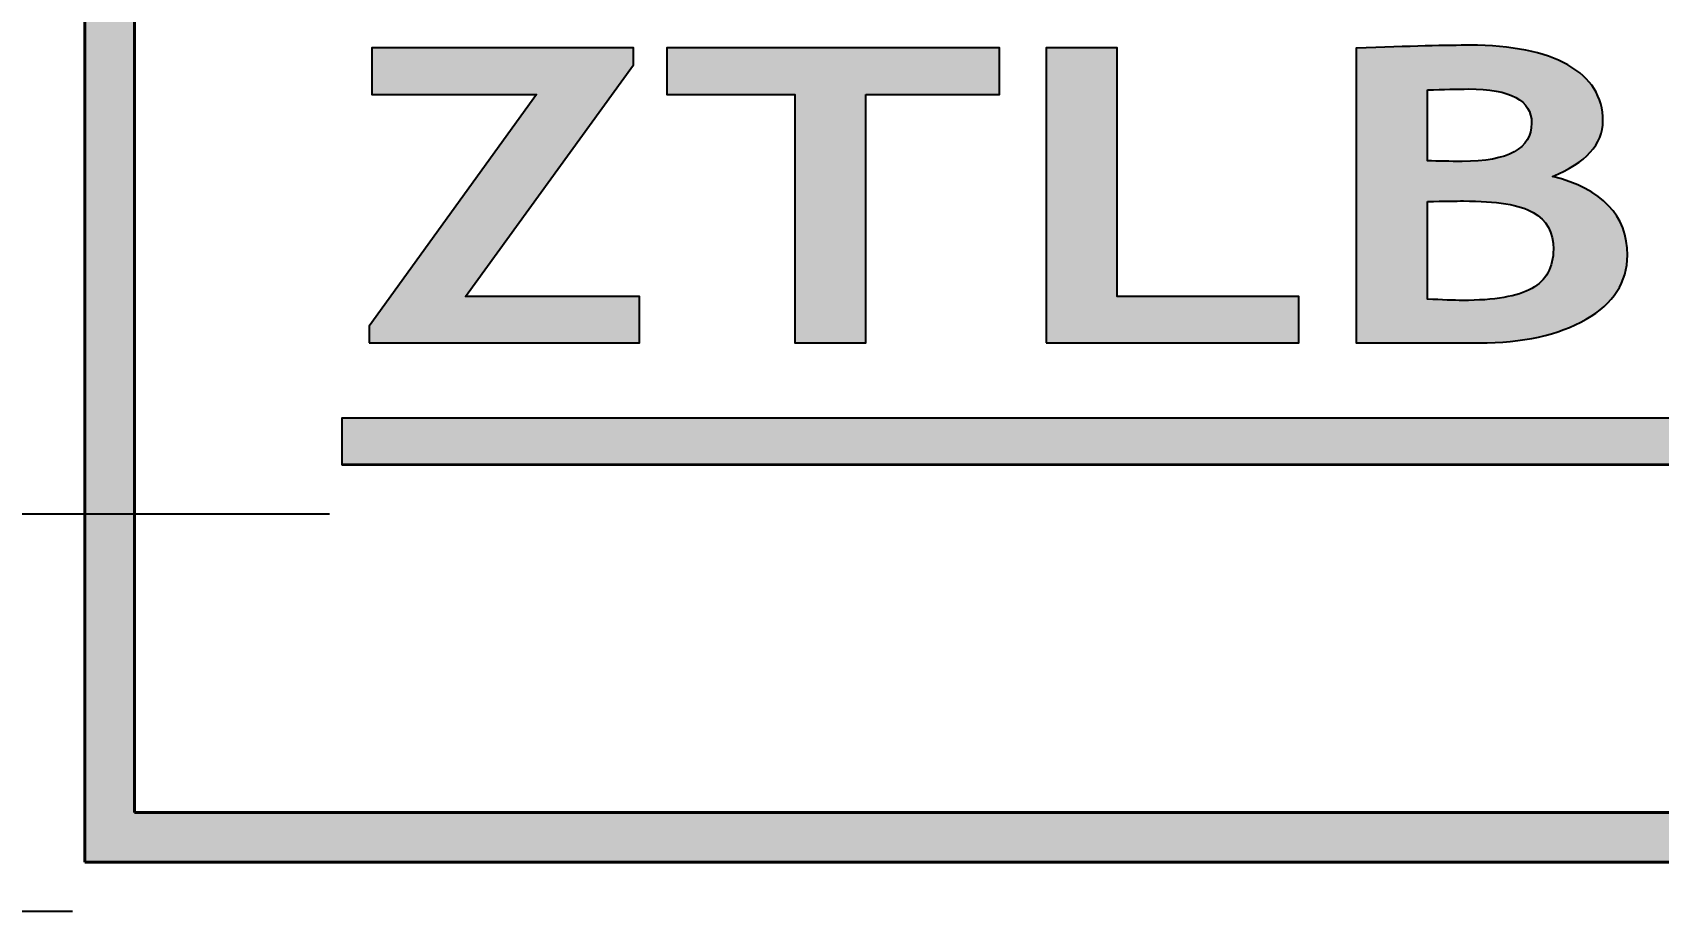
# Model space of a CAD drawing. Header units: millimetres. Extents: x 2977 to 3722, y 961 to 1309.
# Drawn here: x 2998.64 to 3015.07, y 978.19 to 987.07 of the extents above; entities that cross this region are included whole.
import ezdxf

# ---------------------------------------------------------------- set-up
doc = ezdxf.new("R2010")
doc.units = ezdxf.units.MM
doc.linetypes.add('ACAD_ISO02W100', pattern=[15, 12, -3])
for name, color, linetype, lineweight in [('AM_0', 7, 'Continuous', 40), ('AM_5', 1, 'Continuous', 25), ('AM_8', 40, 'ACAD_ISO02W100', 35)]:
    doc.layers.add(name, color=color, linetype=linetype, lineweight=lineweight)
doc.layers.add('Camada 1', color=7, linetype='Continuous')
doc.styles.get("Standard").update_dxf_attribs({"font": 'arial.ttf'})
doc.dimstyles.new('ISO-25', dxfattribs={"dimtxt": 3, "dimasz": 2.5, "dimexe": 1.25, "dimexo": 0.625, "dimtad": 1, "dimtxsty": 'Standard', "dimcen": 2.5, "dimadec": 0, "dimazin": 0, "dimtfac": 1, "dimtmove": 0, "dimatfit": 3, "dimfxl": 1, "dimarcsym": 0})

# ---------------------------------------------------------------- blocks, each defined once
blk = doc.blocks.new('*D173')
at = {"layer": 'AM_5', "color": 0, "lineweight": -2, "transparency": 16777216}
for p, q in [((2999.045, 1002.502), (2985.609, 1002.502)), ((2986.859, 1000.002), (2986.859, 980.687)), ((2999.045, 978.187), (2985.609, 978.187))]:
    blk.add_line(p, q, dxfattribs=at)
at = {"layer": 'AM_5', "color": 0, "transparency": 16777216}
for points in [[(2986.443, 1000.002), (2987.276, 1000.002), (2986.859, 1002.502)], [(2986.443, 980.687), (2987.276, 980.687), (2986.859, 978.187)]]:
    blk.add_solid(points, dxfattribs=at)
at = {"layer": 'Defpoints', "color": 0, "transparency": 16777216}
for p in [(2999.67, 1002.502), (2986.859, 978.187), (2999.67, 978.187)]:
    blk.add_point(p, dxfattribs=at)
at = {"layer": 'AM_5', "color": 0, "transparency": 16777216, "insert": (2984.728, 990.344), "char_height": 3, "attachment_point": 5, "rotation": 90}
blk.add_mtext('14', dxfattribs=at)
blk = doc.blocks.new('*D175')
at = {"layer": 'AM_5', "color": 0, "lineweight": -2, "transparency": 16777216}
for p, q in [((3015.528, 998.484), (2993.962, 998.484)), ((2995.212, 995.984), (2995.212, 984.704)), ((3001.641, 982.204), (2993.962, 982.204))]:
    blk.add_line(p, q, dxfattribs=at)
at = {"layer": 'AM_5', "color": 0, "transparency": 16777216}
for points in [[(2994.796, 995.984), (2995.629, 995.984), (2995.212, 998.484)], [(2994.796, 984.704), (2995.629, 984.704), (2995.212, 982.204)]]:
    blk.add_solid(points, dxfattribs=at)
at = {"layer": 'Defpoints', "color": 0, "transparency": 16777216}
for p in [(3016.153, 998.484), (2995.212, 982.204), (3002.266, 982.204)]:
    blk.add_point(p, dxfattribs=at)
at = {"layer": 'AM_5', "color": 0, "transparency": 16777216, "insert": (2993.056, 990.344), "char_height": 3, "attachment_point": 5, "rotation": 90}
blk.add_mtext('10', dxfattribs=at)

msp = doc.modelspace()

# ---------------------------------------------------------------- hatches: boundary and pattern name
at = {"layer": 'AM_0'}
h = msp.add_hatch(color=256, dxfattribs=at)
h.paths.add_polyline_path([(2999.17, 1003.002), (2999.17, 978.687), (3074.166, 978.687), (3074.166, 1003.002)])
h.paths.add_polyline_path([(3073.666, 1002.502), (3073.666, 979.187), (2999.67, 979.187), (2999.67, 1002.502)], flags=16)
h = msp.add_hatch(color=256, dxfattribs=at)
edge = h.paths.add_edge_path()
edge.add_spline(control_points=[(3012.018, 986.913), (3012.018, 986.913), (3012.018, 983.933), (3012.018, 983.933), (3012.018, 983.933), (3012.018, 983.933), (3012.328, 983.933), (3012.638, 983.933)], knot_values=[0.05, 0.05, 0.05, 0.05, 0.15, 0.15, 0.15, 0.15, 0.2, 0.2, 0.2, 0.2], degree=3, periodic=0)
edge.add_spline(control_points=[(3012.638, 983.933), (3012.949, 983.933), (3013.259, 983.933), (3013.259, 983.933)], knot_values=[0, 0, 0, 0, 0.05, 0.05, 0.05, 0.05], degree=3, periodic=0)
edge.add_spline(control_points=[(3013.259, 983.933), (3013.701, 983.933), (3014.061, 984.013), (3014.34, 984.172)], knot_values=[0.8, 0.8, 0.8, 0.8, 1, 1, 1, 1], degree=3, periodic=0)
edge.add_spline(control_points=[(3014.34, 984.172), (3014.618, 984.332), (3014.758, 984.548), (3014.758, 984.819)], knot_values=[0.7, 0.7, 0.7, 0.7, 0.8, 0.8, 0.8, 0.8], degree=3, periodic=0)
edge.add_spline(control_points=[(3014.758, 984.819), (3014.758, 985.221), (3014.505, 985.488), (3014.001, 985.617)], knot_values=[0.6, 0.6, 0.6, 0.6, 0.7, 0.7, 0.7, 0.7], degree=3, periodic=0)
edge.add_spline(control_points=[(3014.001, 985.617), (3014.341, 985.754), (3014.511, 985.941), (3014.511, 986.177)], knot_values=[0.5, 0.5, 0.5, 0.5, 0.6, 0.6, 0.6, 0.6], degree=3, periodic=0)
edge.add_spline(control_points=[(3014.511, 986.177), (3014.511, 986.422), (3014.393, 986.611), (3014.155, 986.743)], knot_values=[0.4, 0.4, 0.4, 0.4, 0.5, 0.5, 0.5, 0.5], degree=3, periodic=0)
edge.add_spline(control_points=[(3014.155, 986.743), (3013.918, 986.876), (3013.589, 986.942), (3013.167, 986.942)], knot_values=[0.3, 0.3, 0.3, 0.3, 0.4, 0.4, 0.4, 0.4], degree=3, periodic=0)
edge.add_spline(control_points=[(3013.167, 986.942), (3012.948, 986.942), (3012.565, 986.932), (3012.018, 986.913)], knot_values=[0.2, 0.2, 0.2, 0.2, 0.3, 0.3, 0.3, 0.3], degree=3, periodic=0)
edge = h.paths.add_edge_path(flags=16)
edge.add_spline(control_points=[(3012.738, 985.775), (3012.738, 985.775), (3012.738, 986.49), (3012.738, 986.49)], knot_values=[0, 0, 0, 0, 0.166667, 0.166667, 0.166667, 0.166667], degree=3, periodic=0)
edge.add_spline(control_points=[(3012.738, 986.49), (3012.901, 986.496), (3013.039, 986.5), (3013.151, 986.5)], knot_values=[0.666667, 0.666667, 0.666667, 0.666667, 1, 1, 1, 1], degree=3, periodic=0)
edge.add_spline(control_points=[(3013.151, 986.5), (3013.578, 986.5), (3013.79, 986.385), (3013.79, 986.156)], knot_values=[0.5, 0.5, 0.5, 0.5, 0.666667, 0.666667, 0.666667, 0.666667], degree=3, periodic=0)
edge.add_spline(control_points=[(3013.79, 986.156), (3013.79, 985.897), (3013.556, 985.768), (3013.087, 985.768)], knot_values=[0.333333, 0.333333, 0.333333, 0.333333, 0.5, 0.5, 0.5, 0.5], degree=3, periodic=0)
edge = h.paths.add_edge_path(flags=16)
edge.add_spline(control_points=[(3013.101, 985.368), (3013.437, 985.368), (3013.672, 985.33), (3013.807, 985.252)], knot_values=[0.625, 0.625, 0.625, 0.625, 0.75, 0.75, 0.75, 0.75], degree=3, periodic=0)
edge.add_spline(control_points=[(3013.807, 985.252), (3013.943, 985.175), (3014.01, 985.051), (3014.01, 984.882)], knot_values=[0.5, 0.5, 0.5, 0.5, 0.625, 0.625, 0.625, 0.625], degree=3, periodic=0)
edge.add_spline(control_points=[(3014.01, 984.882), (3014.01, 984.696), (3013.937, 984.563), (3013.792, 984.483)], knot_values=[0.375, 0.375, 0.375, 0.375, 0.5, 0.5, 0.5, 0.5], degree=3, periodic=0)
edge.add_spline(control_points=[(3013.792, 984.483), (3013.648, 984.403), (3013.414, 984.363), (3013.093, 984.363)], knot_values=[0.25, 0.25, 0.25, 0.25, 0.375, 0.375, 0.375, 0.375], degree=3, periodic=0)
edge.add_spline(control_points=[(3012.738, 984.377), (3012.738, 984.377), (3012.738, 985.363), (3012.738, 985.363)], knot_values=[0, 0, 0, 0, 0.125, 0.125, 0.125, 0.125], degree=3, periodic=0)
edge.add_spline(control_points=[(3012.738, 985.363), (3012.91, 985.367), (3013.031, 985.368), (3013.101, 985.368)], knot_values=[0.75, 0.75, 0.75, 0.75, 1, 1, 1, 1], degree=3, periodic=0)
h = msp.add_hatch(color=256, dxfattribs=at)
edge = h.paths.add_edge_path()
edge.add_spline(control_points=[(3003.017, 984.404), (3003.017, 984.404), (3004.715, 986.744), (3004.715, 986.744), (3004.715, 986.744), (3004.715, 986.744), (3004.715, 986.915), (3004.715, 986.915), (3004.715, 986.915), (3004.715, 986.915), (3002.07, 986.915), (3002.07, 986.915), (3002.07, 986.915), (3002.07, 986.915), (3002.07, 986.915), (3002.07, 986.915)], knot_values=[0.363636, 0.363636, 0.363636, 0.363636, 0.454545, 0.454545, 0.454545, 0.454545, 0.545455, 0.545455, 0.545455, 0.545455, 0.636364, 0.636364, 0.636364, 0.636364, 0.636364, 0.636364, 0.636364, 0.636364], degree=3, periodic=0)
edge.add_spline(control_points=[(3002.07, 986.915), (3002.07, 986.915), (3002.07, 986.445), (3002.07, 986.445), (3002.07, 986.445), (3002.07, 986.445), (3002.07, 986.445), (3002.07, 986.445)], knot_values=[0.272727, 0.272727, 0.272727, 0.272727, 0.363636, 0.363636, 0.363636, 0.363636, 0.363636, 0.363636, 0.363636, 0.363636], degree=3, periodic=0)
edge.add_spline(control_points=[(3002.07, 986.445), (3002.07, 986.445), (3003.734, 986.445), (3003.734, 986.445), (3003.734, 986.445), (3003.734, 986.445), (3003.734, 986.445), (3003.734, 986.445)], knot_values=[0.181818, 0.181818, 0.181818, 0.181818, 0.272727, 0.272727, 0.272727, 0.272727, 0.272727, 0.272727, 0.272727, 0.272727], degree=3, periodic=0)
edge.add_spline(control_points=[(3003.734, 986.445), (3003.734, 986.445), (3002.041, 984.104), (3002.041, 984.104), (3002.041, 984.104), (3002.041, 984.104), (3002.041, 983.933), (3002.041, 983.933), (3002.041, 983.933), (3004.775, 983.933), (3004.775, 983.933), (3004.775, 983.933), (3004.775, 983.933), (3004.775, 983.933), (3004.775, 983.933)], knot_values=[0.818182, 0.818182, 0.818182, 0.818182, 0.909091, 0.909091, 0.909091, 0.909091, 1, 1, 1, 1.181818, 1.181818, 1.181818, 1.181818, 1.181818, 1.181818, 1.181818, 1.181818], degree=3, periodic=0)
edge.add_spline(control_points=[(3004.775, 983.933), (3004.775, 983.933), (3004.775, 984.404), (3004.775, 984.404), (3004.775, 984.404), (3004.775, 984.404), (3004.775, 984.404), (3004.775, 984.404)], knot_values=[0.727273, 0.727273, 0.727273, 0.727273, 0.818182, 0.818182, 0.818182, 0.818182, 0.818182, 0.818182, 0.818182, 0.818182], degree=3, periodic=0)
edge.add_spline(control_points=[(3004.775, 984.404), (3004.775, 984.404), (3003.017, 984.404), (3003.017, 984.404), (3003.017, 984.404), (3003.017, 984.404), (3003.017, 984.404), (3003.017, 984.404)], knot_values=[0.636364, 0.636364, 0.636364, 0.636364, 0.727273, 0.727273, 0.727273, 0.727273, 0.727273, 0.727273, 0.727273, 0.727273], degree=3, periodic=0)
h = msp.add_hatch(color=256, dxfattribs=at)
edge = h.paths.add_edge_path()
edge.add_spline(control_points=[(3005.052, 986.445), (3005.052, 986.445), (3006.343, 986.445), (3006.343, 986.445), (3006.343, 986.445), (3006.343, 986.445), (3006.343, 983.933), (3006.343, 983.933), (3006.343, 983.933), (3006.343, 983.933), (3006.343, 983.933), (3006.343, 983.933)], knot_values=[0.222222, 0.222222, 0.222222, 0.222222, 0.333333, 0.333333, 0.333333, 0.333333, 0.444444, 0.444444, 0.444444, 0.444444, 0.444444, 0.444444, 0.444444, 0.444444], degree=3, periodic=0)
edge.add_spline(control_points=[(3006.343, 983.933), (3006.343, 983.933), (3007.063, 983.933), (3007.063, 983.933), (3007.063, 983.933), (3007.063, 983.933), (3007.063, 983.933), (3007.063, 983.933)], knot_values=[0.111111, 0.111111, 0.111111, 0.111111, 0.222222, 0.222222, 0.222222, 0.222222, 0.222222, 0.222222, 0.222222, 0.222222], degree=3, periodic=0)
edge.add_spline(control_points=[(3007.063, 983.933), (3007.063, 983.933), (3007.063, 986.445), (3007.063, 986.445), (3007.063, 986.445), (3008.412, 986.445), (3008.412, 986.445), (3008.412, 986.445), (3008.412, 986.445), (3008.412, 986.445), (3008.412, 986.445)], knot_values=[0.777778, 0.777778, 0.777778, 0.777778, 0.888889, 0.888889, 0.888889, 1.111111, 1.111111, 1.111111, 1.111111, 1.111111, 1.111111, 1.111111, 1.111111], degree=3, periodic=0)
edge.add_spline(control_points=[(3008.412, 986.445), (3008.412, 986.445), (3008.412, 986.915), (3008.412, 986.915), (3008.412, 986.915), (3008.412, 986.915), (3008.412, 986.915), (3008.412, 986.915)], knot_values=[0.666667, 0.666667, 0.666667, 0.666667, 0.777778, 0.777778, 0.777778, 0.777778, 0.777778, 0.777778, 0.777778, 0.777778], degree=3, periodic=0)
edge.add_spline(control_points=[(3008.412, 986.915), (3008.412, 986.915), (3005.052, 986.915), (3005.052, 986.915), (3005.052, 986.915), (3005.052, 986.915), (3005.052, 986.915), (3005.052, 986.915)], knot_values=[0.555556, 0.555556, 0.555556, 0.555556, 0.666667, 0.666667, 0.666667, 0.666667, 0.666667, 0.666667, 0.666667, 0.666667], degree=3, periodic=0)
edge.add_spline(control_points=[(3005.052, 986.915), (3005.052, 986.915), (3005.052, 986.445), (3005.052, 986.445), (3005.052, 986.445), (3005.052, 986.445), (3005.052, 986.445), (3005.052, 986.445)], knot_values=[0.444444, 0.444444, 0.444444, 0.444444, 0.555555, 0.555555, 0.555555, 0.555555, 0.555556, 0.555556, 0.555556, 0.555556], degree=3, periodic=0)
h = msp.add_hatch(color=256, dxfattribs=at)
edge = h.paths.add_edge_path()
edge.add_spline(control_points=[(3008.883, 986.915), (3008.883, 986.915), (3008.883, 983.933), (3008.883, 983.933), (3008.883, 983.933), (3011.437, 983.933), (3011.437, 983.933), (3011.437, 983.933), (3011.437, 983.933), (3011.437, 983.933), (3011.437, 983.933)], knot_values=[0.714286, 0.714286, 0.714286, 0.714286, 0.857143, 0.857143, 0.857143, 1.142857, 1.142857, 1.142857, 1.142857, 1.142857, 1.142857, 1.142857, 1.142857], degree=3, periodic=0)
edge.add_spline(control_points=[(3011.437, 983.933), (3011.437, 983.933), (3011.437, 984.404), (3011.437, 984.404), (3011.437, 984.404), (3011.437, 984.404), (3011.437, 984.404), (3011.437, 984.404)], knot_values=[0.571429, 0.571429, 0.571429, 0.571429, 0.714286, 0.714286, 0.714286, 0.714286, 0.714286, 0.714286, 0.714286, 0.714286], degree=3, periodic=0)
edge.add_spline(control_points=[(3011.437, 984.404), (3011.437, 984.404), (3009.603, 984.404), (3009.603, 984.404), (3009.603, 984.404), (3009.603, 984.404), (3009.603, 984.404), (3009.603, 984.404)], knot_values=[0.428571, 0.428571, 0.428571, 0.428571, 0.571429, 0.571429, 0.571429, 0.571429, 0.571429, 0.571429, 0.571429, 0.571429], degree=3, periodic=0)
edge.add_spline(control_points=[(3009.603, 984.404), (3009.603, 984.404), (3009.603, 986.915), (3009.603, 986.915), (3009.603, 986.915), (3009.603, 986.915), (3009.603, 986.915), (3009.603, 986.915)], knot_values=[0.285714, 0.285714, 0.285714, 0.285714, 0.428571, 0.428571, 0.428571, 0.428571, 0.428571, 0.428571, 0.428571, 0.428571], degree=3, periodic=0)
edge.add_spline(control_points=[(3009.603, 986.915), (3009.603, 986.915), (3008.883, 986.915), (3008.883, 986.915), (3008.883, 986.915), (3008.883, 986.915), (3008.883, 986.915), (3008.883, 986.915)], knot_values=[0.142857, 0.142857, 0.142857, 0.142857, 0.285714, 0.285714, 0.285714, 0.285714, 0.285714, 0.285714, 0.285714, 0.285714], degree=3, periodic=0)
h = msp.add_hatch(color=256, dxfattribs=at)
edge = h.paths.add_edge_path()
edge.add_spline(control_points=[(3001.803, 982.704), (3001.813, 982.704), (3001.82, 982.704), (3001.82, 982.704), (3001.82, 982.704), (3001.82, 982.704), (3008.737, 982.704), (3015.653, 982.704)], knot_values=[0.5, 0.5, 0.5, 0.5, 0.52885, 0.52885, 0.52885, 0.52885, 0.567312, 0.567312, 0.567312, 0.567312], degree=3, periodic=0)
edge.add_spline(control_points=[(3015.653, 982.704), (3022.57, 982.704), (3029.487, 982.704), (3029.487, 982.704), (3029.487, 982.704), (3029.487, 982.704), (3029.487, 982.704), (3029.487, 982.704)], knot_values=[0.461538, 0.461538, 0.461538, 0.461538, 0.499999, 0.499999, 0.499999, 0.499999, 0.5, 0.5, 0.5, 0.5], degree=3, periodic=0)
edge.add_spline(control_points=[(3029.541, 982.759), (3029.541, 982.759), (3029.541, 982.849), (3029.541, 982.939)], knot_values=[0.269231, 0.269231, 0.269231, 0.269231, 0.307692, 0.307692, 0.307692, 0.307692], degree=3, periodic=0)
edge.add_spline(control_points=[(3029.487, 983.173), (3029.487, 983.173), (3022.57, 983.173), (3015.653, 983.173)], knot_values=[0.038462, 0.038462, 0.038462, 0.038462, 0.076923, 0.076923, 0.076923, 0.076923], degree=3, periodic=0)
edge.add_spline(control_points=[(3015.653, 983.173), (3008.737, 983.173), (3001.82, 983.173), (3001.82, 983.173), (3001.82, 983.173), (3001.813, 983.173), (3001.803, 983.173)], knot_values=[0.942304, 0.942304, 0.942304, 0.942304, 0.980766, 0.980766, 0.980766, 1.038462, 1.038462, 1.038462, 1.038462], degree=3, periodic=0)
edge.add_spline(control_points=[(3001.766, 983.173), (3001.766, 983.173), (3001.766, 983.173), (3001.766, 983.173), (3001.766, 983.173), (3001.766, 983.173), (3001.766, 983.173), (3001.766, 983.173)], knot_values=[0.845965, 0.845965, 0.845965, 0.845965, 0.846564, 0.846564, 0.846564, 0.846564, 0.846753, 0.846753, 0.846753, 0.846753], degree=3, periodic=0)
edge.add_spline(control_points=[(3001.766, 983.119), (3001.766, 983.119), (3001.766, 982.916), (3001.766, 982.815)], knot_values=[0.71154, 0.71154, 0.71154, 0.71154, 0.769231, 0.769231, 0.769231, 0.769231], degree=3, periodic=0)
edge.add_spline(control_points=[(3001.766, 982.704), (3001.766, 982.704), (3001.766, 982.704), (3001.766, 982.704), (3001.766, 982.704), (3001.766, 982.704), (3001.766, 982.704), (3001.766, 982.704)], knot_values=[0.6152, 0.6152, 0.6152, 0.6152, 0.615385, 0.615385, 0.615385, 0.615385, 0.615763, 0.615763, 0.615763, 0.615763], degree=3, periodic=0)

# ---------------------------------------------------------------- linework, layer by layer
for p, q in [((2999.17, 1003.002), (2999.17, 978.687)), ((2999.67, 1002.502), (2999.67, 979.187)), ((3073.666, 979.187), (2999.67, 979.187)), ((3074.166, 978.687), (2999.17, 978.687))]:
    msp.add_line(p, q, dxfattribs=at)
at = {"layer": 'AM_8', "color": 0, "linetype": 'Continuous'}
msp.add_line((3001.766, 982.704), (3023.171, 982.704), dxfattribs=at)
at = {"layer": 'Camada 1'}
for points, knots in [([(3013.259, 983.933), (3013.259, 983.933), (3012.018, 983.933), (3012.018, 983.933), (3012.018, 983.933), (3012.018, 983.933), (3012.018, 986.913), (3012.018, 986.913), (3012.018, 986.913), (3012.565, 986.932), (3012.948, 986.942), (3013.167, 986.942), (3013.167, 986.942), (3013.589, 986.942), (3013.918, 986.876), (3014.155, 986.743), (3014.155, 986.743), (3014.393, 986.611), (3014.511, 986.422), (3014.511, 986.177), (3014.511, 986.177), (3014.511, 985.941), (3014.341, 985.754), (3014.001, 985.617), (3014.001, 985.617), (3014.505, 985.488), (3014.758, 985.221), (3014.758, 984.819), (3014.758, 984.819), (3014.758, 984.548), (3014.618, 984.332), (3014.34, 984.172), (3014.34, 984.172), (3014.061, 984.013), (3013.701, 983.933), (3013.259, 983.933)], [0, 0, 0, 0, 0.1, 0.1, 0.1, 0.1, 0.2, 0.2, 0.2, 0.2, 0.3, 0.3, 0.3, 0.3, 0.4, 0.4, 0.4, 0.4, 0.5, 0.5, 0.5, 0.5, 0.6, 0.6, 0.6, 0.6, 0.7, 0.7, 0.7, 0.7, 0.8, 0.8, 0.8, 0.8, 1, 1, 1, 1]), ([(3002.041, 983.933), (3002.041, 983.933), (3002.041, 984.104), (3002.041, 984.104), (3002.041, 984.104), (3002.041, 984.104), (3003.734, 986.445), (3003.734, 986.445), (3003.734, 986.445), (3003.734, 986.445), (3002.07, 986.445), (3002.07, 986.445), (3002.07, 986.445), (3002.07, 986.445), (3002.07, 986.915), (3002.07, 986.915), (3002.07, 986.915), (3002.07, 986.915), (3004.715, 986.915), (3004.715, 986.915), (3004.715, 986.915), (3004.715, 986.915), (3004.715, 986.744), (3004.715, 986.744), (3004.715, 986.744), (3004.715, 986.744), (3003.017, 984.404), (3003.017, 984.404), (3003.017, 984.404), (3003.017, 984.404), (3004.775, 984.404), (3004.775, 984.404), (3004.775, 984.404), (3004.775, 984.404), (3004.775, 983.933), (3004.775, 983.933), (3004.775, 983.933), (3004.775, 983.933), (3002.041, 983.933), (3002.041, 983.933)], [0, 0, 0, 0, 0.090909, 0.090909, 0.090909, 0.090909, 0.181818, 0.181818, 0.181818, 0.181818, 0.272727, 0.272727, 0.272727, 0.272727, 0.363636, 0.363636, 0.363636, 0.363636, 0.454545, 0.454545, 0.454545, 0.454545, 0.545455, 0.545455, 0.545455, 0.545455, 0.636364, 0.636364, 0.636364, 0.636364, 0.727273, 0.727273, 0.727273, 0.727273, 0.818182, 0.818182, 0.818182, 0.818182, 1, 1, 1, 1]), ([(3007.063, 986.445), (3007.063, 986.445), (3007.063, 983.933), (3007.063, 983.933), (3007.063, 983.933), (3007.063, 983.933), (3006.343, 983.933), (3006.343, 983.933), (3006.343, 983.933), (3006.343, 983.933), (3006.343, 986.445), (3006.343, 986.445), (3006.343, 986.445), (3006.343, 986.445), (3005.052, 986.445), (3005.052, 986.445), (3005.052, 986.445), (3005.052, 986.445), (3005.052, 986.915), (3005.052, 986.915), (3005.052, 986.915), (3005.052, 986.915), (3008.412, 986.915), (3008.412, 986.915), (3008.412, 986.915), (3008.412, 986.915), (3008.412, 986.445), (3008.412, 986.445), (3008.412, 986.445), (3008.412, 986.445), (3007.063, 986.445), (3007.063, 986.445)], [0, 0, 0, 0, 0.111111, 0.111111, 0.111111, 0.111111, 0.222222, 0.222222, 0.222222, 0.222222, 0.333333, 0.333333, 0.333333, 0.333333, 0.444444, 0.444444, 0.444444, 0.444444, 0.555556, 0.555556, 0.555556, 0.555556, 0.666667, 0.666667, 0.666667, 0.666667, 0.777778, 0.777778, 0.777778, 0.777778, 1, 1, 1, 1]), ([(3008.883, 983.933), (3008.883, 983.933), (3008.883, 986.915), (3008.883, 986.915), (3008.883, 986.915), (3008.883, 986.915), (3009.603, 986.915), (3009.603, 986.915), (3009.603, 986.915), (3009.603, 986.915), (3009.603, 984.404), (3009.603, 984.404), (3009.603, 984.404), (3009.603, 984.404), (3011.437, 984.404), (3011.437, 984.404), (3011.437, 984.404), (3011.437, 984.404), (3011.437, 983.933), (3011.437, 983.933), (3011.437, 983.933), (3011.437, 983.933), (3008.883, 983.933), (3008.883, 983.933)], [0, 0, 0, 0, 0.142857, 0.142857, 0.142857, 0.142857, 0.285714, 0.285714, 0.285714, 0.285714, 0.428571, 0.428571, 0.428571, 0.428571, 0.571429, 0.571429, 0.571429, 0.571429, 0.714286, 0.714286, 0.714286, 0.714286, 1, 1, 1, 1]), ([(3012.738, 986.49), (3012.738, 986.49), (3012.738, 985.775), (3012.738, 985.775), (3012.738, 985.775), (3012.849, 985.77), (3012.965, 985.768), (3013.087, 985.768), (3013.087, 985.768), (3013.556, 985.768), (3013.79, 985.897), (3013.79, 986.156), (3013.79, 986.156), (3013.79, 986.385), (3013.578, 986.5), (3013.151, 986.5), (3013.151, 986.5), (3013.039, 986.5), (3012.901, 986.496), (3012.738, 986.49)], [0, 0, 0, 0, 0.166667, 0.166667, 0.166667, 0.166667, 0.333333, 0.333333, 0.333333, 0.333333, 0.5, 0.5, 0.5, 0.5, 0.666667, 0.666667, 0.666667, 0.666667, 1, 1, 1, 1]), ([(3012.738, 985.363), (3012.738, 985.363), (3012.738, 984.377), (3012.738, 984.377), (3012.738, 984.377), (3012.884, 984.368), (3013.002, 984.363), (3013.093, 984.363), (3013.093, 984.363), (3013.414, 984.363), (3013.648, 984.403), (3013.792, 984.483), (3013.792, 984.483), (3013.937, 984.563), (3014.01, 984.696), (3014.01, 984.882), (3014.01, 984.882), (3014.01, 985.051), (3013.943, 985.175), (3013.807, 985.252), (3013.807, 985.252), (3013.672, 985.33), (3013.437, 985.368), (3013.101, 985.368), (3013.101, 985.368), (3013.031, 985.368), (3012.91, 985.367), (3012.738, 985.363)], [0, 0, 0, 0, 0.125, 0.125, 0.125, 0.125, 0.25, 0.25, 0.25, 0.25, 0.375, 0.375, 0.375, 0.375, 0.5, 0.5, 0.5, 0.5, 0.625, 0.625, 0.625, 0.625, 0.75, 0.75, 0.75, 0.75, 1, 1, 1, 1]), ([(3001.82, 983.173), (3001.82, 983.173), (3029.487, 983.173), (3029.487, 983.173), (3029.487, 983.173), (3029.487, 983.173), (3029.541, 983.173), (3029.541, 983.173), (3029.541, 983.173), (3029.541, 983.173), (3029.541, 983.119), (3029.541, 983.119), (3029.541, 983.119), (3029.541, 983.119), (3029.541, 982.759), (3029.541, 982.759), (3029.541, 982.759), (3029.541, 982.759), (3029.541, 982.704), (3029.541, 982.704), (3029.541, 982.704), (3029.541, 982.704), (3029.487, 982.704), (3029.487, 982.704), (3029.487, 982.704), (3029.487, 982.704), (3001.82, 982.704), (3001.82, 982.704), (3001.82, 982.704), (3001.82, 982.704), (3001.766, 982.704), (3001.766, 982.704), (3001.766, 982.704), (3001.766, 982.704), (3001.766, 982.759), (3001.766, 982.759), (3001.766, 982.759), (3001.766, 982.759), (3001.766, 983.119), (3001.766, 983.119), (3001.766, 983.119), (3001.766, 983.119), (3001.766, 983.173), (3001.766, 983.173), (3001.766, 983.173), (3001.766, 983.173), (3001.82, 983.173), (3001.82, 983.173)], [0, 0, 0, 0, 0.076923, 0.076923, 0.076923, 0.076923, 0.153846, 0.153846, 0.153846, 0.153846, 0.230769, 0.230769, 0.230769, 0.230769, 0.307692, 0.307692, 0.307692, 0.307692, 0.384615, 0.384615, 0.384615, 0.384615, 0.461538, 0.461538, 0.461538, 0.461538, 0.538462, 0.538462, 0.538462, 0.538462, 0.615385, 0.615385, 0.615385, 0.615385, 0.692308, 0.692308, 0.692308, 0.692308, 0.769231, 0.769231, 0.769231, 0.769231, 0.846154, 0.846154, 0.846154, 0.846154, 1, 1, 1, 1])]:
    msp.add_open_spline(points, degree=3, knots=knots, dxfattribs=at)

# ---------------------------------------------------------------- dimensions: what is measured, and where the dimension line sits
at = {"layer": 'AM_5'}
for base, p1, p2, text, picture, middle in [((2986.859, 978.187), (2999.67, 1002.502), (2999.67, 978.187), '14', '*D173', (2984.728, 990.344)), ((2995.212, 982.204), (3016.153, 998.484), (3002.266, 982.204), '10', '*D175', (2993.056, 990.344))]:
    dim = msp.add_linear_dim(base=base, p1=p1, p2=p2, angle=90, text=text, dimstyle='ISO-25', dxfattribs=at)
    dim.commit()
    dim.dimension.update_dxf_attribs({"geometry": picture, "text_midpoint": middle})

doc.saveas('drawing.dxf')
